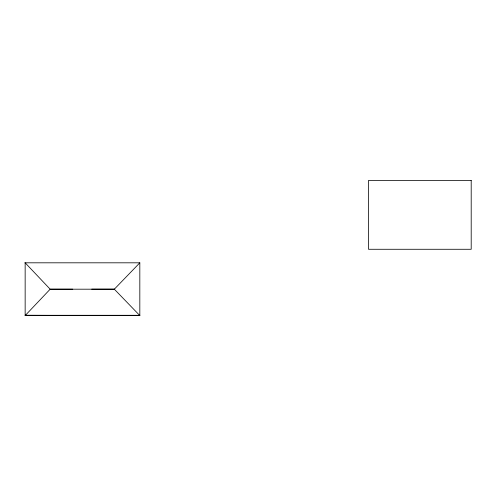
<?xml version="1.0" encoding="UTF-8"?>
<svg xmlns="http://www.w3.org/2000/svg" width="496" height="496" viewBox="0 0 496 496"><rect width="100%" height="100%" fill="white"/><g stroke="black" fill="none" stroke-linecap="round" stroke-linejoin="round"><path stroke-width="0.74" d="M24.8 262.812L139.822 262.812L139.822 315.574L25.153 315.574L50.164 289.193L72.763 289.193M139.822 315.574L114.334 289.193L139.822 262.812M114.334 289.193L50.164 289.193L25.153 262.812L25.153 315.574M91.71 289.162L114.471 289.162M139.822 315.301L25.153 315.301L114.471 315.574M471.2 180.426L368.516 180.426L368.516 249.277L471.2 249.277L471.2 180.426"/></g></svg>
